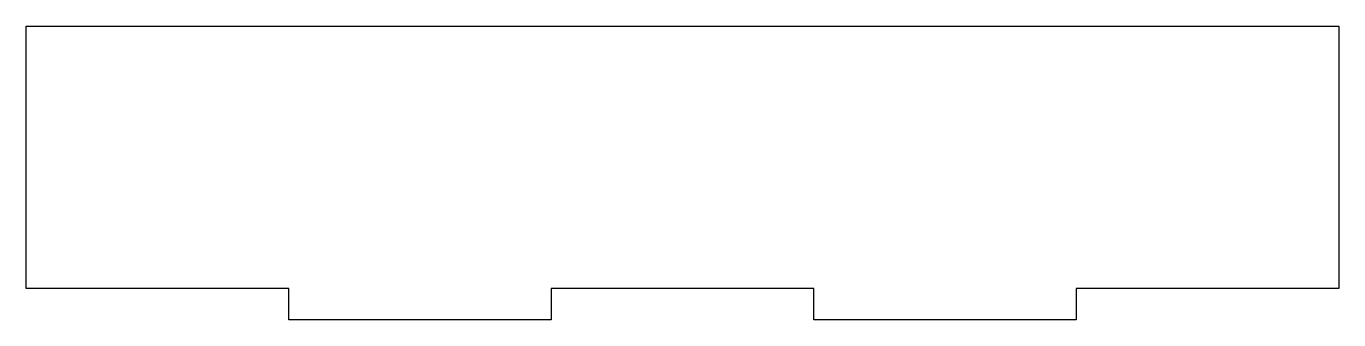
# Model space of a CAD drawing. Header units: millimetres. Extents: x -125 to 125, y 0 to 56.
import ezdxf

# ---------------------------------------------------------------- set-up
doc = ezdxf.new("R2010")
doc.units = ezdxf.units.MM
doc.layers.get('0').update_dxf_attribs({"linetype": 'CONTINUOUS'})

msp = doc.modelspace()

# ---------------------------------------------------------------- linework, layer by layer
msp.add_lwpolyline([(-75, 6), (-125, 6), (-125, 56), (125, 56), (125, 6), (75, 6), (75, 0), (25, 0), (25, 6), (-25, 6), (-25, 0), (-75, 0)], close=True)

doc.saveas('drawing.dxf')
